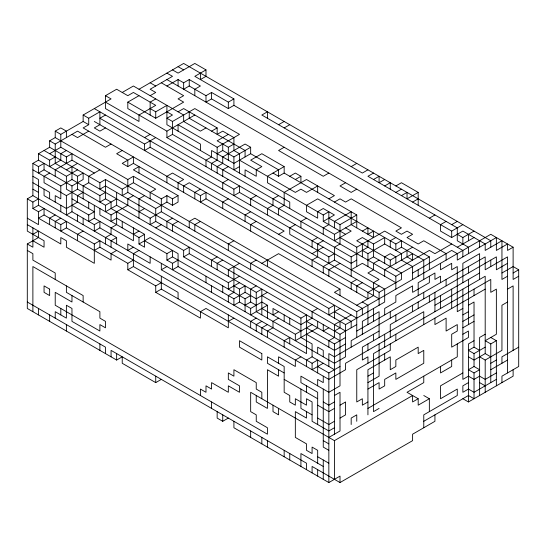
<?xml version="1.0" encoding="UTF-8"?>
<svg xmlns="http://www.w3.org/2000/svg" width="546" height="546" viewBox="0 0 546 546"><rect width="100%" height="100%" fill="white"/><g stroke="black" fill="none" stroke-linecap="round" stroke-linejoin="round"><path stroke-width="0.82" d="M429.354 269.772L429.354 256.879L395.85 276.221L105.48 108.579L105.48 95.68L116.646 89.237L127.812 95.68L133.395 92.458L155.733 105.351L138.984 115.029L138.984 121.471L105.48 102.129M150.15 198.846L150.15 192.404L155.733 189.175L133.395 176.283L127.812 179.504L55.221 137.592L55.221 131.142L60.804 127.921L66.387 131.142L66.387 137.592M105.48 127.921L99.891 131.142L94.308 127.921L99.891 124.7L99.891 111.8L88.725 118.25L88.725 124.7L83.142 121.471L83.142 115.029L111.063 98.908L105.48 95.68M122.229 92.458L133.395 86.009L183.654 115.029L183.654 121.471L200.409 131.142L205.992 127.921M94.308 173.055L71.97 160.162L71.97 153.713L66.387 156.934L49.638 147.263L49.638 140.82L55.221 137.592M55.221 131.142L60.804 134.371L83.142 121.471M138.984 89.237L183.654 63.445L490.779 240.759L490.779 247.208M77.559 169.833L66.387 176.283L38.466 160.162L38.466 153.713L49.638 147.263M49.638 140.82L55.221 144.042L77.559 131.142L105.48 147.263L111.063 144.042M88.725 124.7L83.142 127.921L200.409 195.625L205.992 192.404L205.992 198.846L200.409 202.075L200.409 195.625M105.48 115.029L99.891 118.25L144.567 144.042L155.733 137.592M194.82 115.029L166.905 131.142L127.812 108.579L127.812 102.129L138.984 95.68M150.15 256.879L150.15 263.329L32.883 195.625L32.883 163.384L38.466 160.162M49.638 153.713L60.804 147.263L356.763 318.134M88.725 131.142L77.559 137.592L71.97 134.371M150.15 95.68L155.733 92.458L150.15 89.237L172.488 76.338L166.905 73.116M166.905 86.009L178.071 79.559L183.654 82.787L189.237 79.559L200.409 86.009L194.82 89.237L194.82 95.68M32.883 163.384L38.466 166.612L44.055 163.384L44.055 169.833L71.97 185.954L83.142 179.504L83.142 173.055L77.559 176.283L55.221 163.384L55.221 144.042M38.466 153.713L49.638 160.162L55.221 156.934M66.387 150.491L60.804 153.713L60.804 160.162L49.638 166.612L49.638 160.162M155.733 98.908L150.15 102.129L150.15 115.029M200.409 73.116L200.409 79.559L205.992 76.338L205.992 69.888L194.82 76.338L233.913 98.908L233.913 105.351L228.33 108.579L211.575 98.908L205.992 102.129L205.992 95.68L211.575 92.458L228.33 102.129L233.913 98.908M44.055 169.833L38.466 173.055L38.466 166.612M205.992 95.68L189.237 86.009L183.654 89.237L183.654 82.787M49.638 173.055L44.055 176.283L44.055 182.726L66.387 195.625L77.559 189.175L105.48 205.296L116.646 198.846M71.97 160.162L55.221 169.833L55.221 176.283M150.15 108.579L155.733 111.8L166.905 105.351L166.905 124.7L200.409 144.042L200.409 150.491M66.387 169.833L77.559 163.384M127.812 102.129L155.733 118.25L183.654 102.129L178.071 98.908L183.654 95.68L161.316 82.787M32.883 240.759L44.055 247.208L44.055 240.759L27.3 231.088L27.3 198.846L32.883 195.625M178.071 111.8L183.654 108.579L217.158 127.921L217.158 134.371L222.741 131.142L233.913 137.592L233.913 150.491L239.496 153.713L239.496 173.055M27.3 198.846L32.883 202.075L38.466 198.846M32.883 169.833L60.804 185.954L71.97 179.504L99.891 195.625L105.48 192.404M122.229 150.491L116.646 153.713L127.812 160.162L127.812 166.612L133.395 163.384L133.395 156.934L122.229 163.384L127.812 166.612M144.567 137.592L150.15 134.371M166.905 111.8L172.488 115.029L166.905 118.25L172.488 121.471L194.82 108.579L239.496 134.371L217.158 147.263L178.071 124.7L178.071 131.142M32.883 202.075L32.883 208.517L38.466 205.296L312.087 363.267L317.67 360.046L317.67 372.945M99.891 169.833L88.725 176.283L88.725 182.726L83.142 185.954L83.142 198.846M32.883 208.517L38.466 211.746L44.055 208.517L44.055 214.967L38.466 218.195L111.063 260.101L111.063 253.658L116.646 250.43M356.763 260.101L351.18 263.329L150.15 147.263L144.567 150.491L144.567 144.042M166.905 131.142L166.905 137.592L172.488 134.371L289.755 202.075L289.755 208.517M83.142 192.404L77.559 195.625L77.559 202.075L66.387 208.517L44.055 195.625L44.055 189.175M44.055 150.491L99.891 182.726L105.48 179.504L122.229 189.175L133.395 182.726L161.316 198.846L166.905 195.625L172.488 198.846L178.071 195.625L178.071 202.075L172.488 205.296L166.905 202.075L155.733 208.517L127.812 192.404L122.229 195.625L122.229 189.175M55.221 214.967L49.638 218.195L49.638 224.638M32.883 234.316L38.466 231.088L38.466 237.537L27.3 243.987L27.3 308.463L116.646 360.046L122.229 356.825L122.229 363.274L155.733 382.616L161.316 379.388M60.804 218.195L55.221 221.417L55.221 227.866M116.646 243.987L116.646 237.537L99.891 227.866L99.891 221.417L94.308 224.638L71.97 211.746L66.387 214.967L66.387 195.625M211.575 131.142L217.158 127.921M60.804 224.638L66.387 221.417L66.387 227.866L60.804 231.088L60.804 224.638L44.055 214.967M183.654 250.43L183.654 256.879L189.237 253.658L189.237 247.208L183.654 250.43L111.063 208.517L111.063 202.075L105.48 198.846L99.891 202.075L99.891 195.625M71.97 205.296L88.725 214.967L94.308 211.746L71.97 198.846M228.33 134.371L217.158 140.813L228.33 147.263L233.913 144.042M133.395 227.866L133.395 240.759L94.308 218.195L88.725 221.417L88.725 214.967M356.763 324.583L340.008 334.254L116.646 205.296L105.48 211.746L105.48 205.296M133.395 195.625L127.812 198.846L127.812 205.296L111.063 214.967L66.387 189.175L66.387 176.283M217.158 153.713L222.741 150.491L233.913 156.934L250.662 147.263L250.662 153.713L233.913 163.384L211.575 150.491L211.575 156.934L205.992 160.162L205.992 166.612M83.142 231.088L77.559 234.309L77.559 240.759M144.567 195.625L138.984 198.846L138.984 218.195M99.891 227.866L94.308 231.088L94.308 224.638M278.583 124.7L284.166 121.471M138.984 211.746L144.567 208.517M284.166 127.921L289.755 124.7M66.387 227.866L94.308 243.987L99.891 240.759L99.891 247.208L94.308 250.43M228.33 166.612L222.741 169.833L222.741 176.283M116.646 237.537L111.063 240.759L111.063 247.208M88.725 182.726L150.15 218.195L161.316 211.746L328.842 308.463L334.425 305.241L334.425 318.134M200.409 189.175L194.82 192.404L194.82 198.846M239.496 166.612L233.913 169.833L233.913 156.934M133.395 234.309L138.984 231.088M345.591 331.033L155.733 221.417L150.15 224.638L150.15 218.195M228.33 179.504L222.741 182.726L222.741 189.175M284.166 147.263L278.583 150.491L323.259 176.283L328.842 173.055M138.984 237.537L144.567 234.309L144.567 247.208L138.984 243.987L138.984 237.537L99.891 214.967L99.891 208.517M155.733 227.866L161.316 224.638M172.488 218.195L166.905 221.417L166.905 227.866M133.395 247.208L127.812 250.43L127.812 243.987L334.425 363.267L345.591 356.825L345.591 324.583L384.684 302.013L384.684 289.121L334.425 260.101L323.259 266.55L323.259 273M138.984 243.987L150.15 237.537L178.071 253.658L178.071 266.55L172.488 269.779L172.488 263.329L166.905 260.101L166.905 253.658L144.567 240.759M178.071 221.417L172.488 224.638L172.488 231.088M233.913 189.175L239.496 185.954L239.496 192.404L233.913 195.625L233.913 189.175L94.308 108.579M138.984 250.43L133.395 253.658L133.395 266.55L178.071 292.342L178.071 298.792M228.33 198.846L222.741 202.075L222.741 208.517M356.763 227.866L356.763 214.967L284.166 173.055L284.166 166.605L267.417 176.283L267.417 182.726L323.259 214.967L328.842 211.746L328.842 224.638L323.259 227.866L323.259 234.309M99.891 247.208L127.812 263.329L133.395 260.101M200.409 221.417L194.82 224.638L194.82 231.088M273 173.055L278.583 176.283L284.166 173.055M127.812 263.329L127.812 269.779L133.395 266.55M256.245 195.625L250.662 198.846L250.662 205.296M289.755 176.283L295.338 173.055L300.921 176.283L300.921 182.726M166.905 253.658L172.488 250.43L172.488 256.879L245.079 298.792L250.662 295.57M295.338 179.504L300.921 176.283M166.905 260.101L172.488 256.879M250.662 211.746L245.079 214.967L245.079 221.417M278.583 195.625L273 198.846L273 205.296L267.417 208.517L267.417 214.967M161.316 263.329L161.316 269.779L166.905 266.55M172.488 263.329L178.071 260.101M256.245 221.417L250.662 224.638L250.662 231.088M351.18 166.612L356.763 163.384M127.812 269.779L155.733 285.892L161.316 282.671M233.913 240.759L228.33 243.98L228.33 250.43M155.733 285.892L155.733 292.342L161.316 289.121L228.33 327.805L228.33 314.912M217.158 256.879L211.575 260.101L211.575 266.55M345.591 182.726L340.008 185.954L351.18 192.404L356.763 189.175M367.929 169.833L362.346 173.055L261.834 115.029L267.417 111.8L267.417 118.25M222.741 260.101L217.158 263.329L217.158 269.779M328.842 198.846L334.425 195.625L306.504 179.504L284.166 192.397L284.166 205.296L278.583 208.517L278.583 214.967M373.512 173.055L367.929 176.283L457.275 227.866L457.275 240.759L468.441 247.208L468.441 253.658M278.583 234.309L284.166 231.088L94.308 121.471M295.338 224.638L289.755 227.866L289.755 234.309L328.842 256.879L334.425 253.658M306.504 218.188L300.921 221.417L300.921 227.866M334.425 202.075L340.008 198.846L345.591 202.075L351.18 198.846L401.433 227.866L395.85 231.088L401.433 234.309L407.016 231.088L412.605 234.309L407.016 237.537L418.188 243.98L423.771 240.759L446.109 253.658L446.109 260.101M373.512 179.504L379.095 176.283L379.095 182.726L384.684 179.504M239.496 263.329L228.33 269.779L228.33 276.221M256.245 260.101L250.662 263.329L250.662 269.772M323.259 214.967L323.259 221.417L334.425 214.967L323.259 208.517L317.67 211.746L317.67 218.188L306.504 211.746L306.504 205.296L317.67 198.846L395.85 243.98L401.433 240.759L401.433 247.208L423.771 260.101L423.771 279.45M384.684 185.954L390.267 182.726L390.267 189.175M183.654 256.879L228.33 282.671L239.496 276.221M261.834 263.329L278.583 253.658L340.008 289.121L340.008 295.563M395.85 185.954L401.433 182.726L418.188 192.404L418.188 205.296M239.496 282.671L228.33 289.121L228.33 282.671M317.67 237.537L312.087 240.759L312.087 247.208M328.842 218.188L340.008 224.638L356.763 214.967M395.85 192.404L401.433 189.175M233.913 285.892L239.496 289.121L245.079 285.892L245.079 292.342L233.913 298.792L178.071 266.55M323.259 240.759L317.67 243.98L317.67 256.879L312.087 260.101L312.087 266.55M166.905 137.592L334.425 234.309L356.763 221.417M401.433 195.625L407.016 192.404L407.016 198.846L418.188 192.404M256.245 285.892L250.662 289.121L250.662 302.013L245.079 305.241M312.087 253.658L323.259 247.208M267.417 318.134L267.417 305.241L261.834 302.013L250.662 308.463L239.496 302.013L233.913 305.241L233.913 298.792M189.237 253.658L256.245 292.342L261.834 289.121L261.834 314.912M362.346 231.088L367.929 227.866L367.929 234.309L373.512 231.088L373.512 237.537L351.18 224.638L351.18 211.746L334.425 221.417L334.425 227.866M412.605 202.075L418.188 198.846M267.417 292.342L256.245 298.792L245.079 292.342M228.33 321.362L233.913 318.134M340.008 237.537L356.763 247.208L384.684 231.088L429.354 256.879M267.417 305.241L250.662 314.912L250.662 308.463M340.008 263.329L328.842 269.772L328.842 276.221M239.496 192.404L351.18 256.879L367.929 247.208L367.929 240.759M412.605 247.208L390.267 260.101L356.763 240.759L362.346 237.537L373.512 243.98L384.684 237.537L384.684 243.98L401.433 253.658L401.433 260.101L412.605 266.55L412.605 279.45M256.245 318.134L250.662 321.362L250.662 327.805M362.346 250.43L367.929 253.658L384.684 243.98M395.85 237.537L390.267 240.759L390.267 247.208M429.354 218.195L434.937 214.967M261.834 321.362L256.245 324.583L256.245 331.033M278.583 311.684L273 314.912L273 308.463L300.921 324.583L312.087 318.134L312.087 311.684L317.67 308.463M351.18 269.772L362.346 263.329L395.85 282.671M367.929 260.101L373.512 256.879L401.433 273L401.433 279.45L379.095 292.342L189.237 182.726L183.654 185.954L183.654 192.404M267.417 324.583L261.834 327.805L261.834 334.254M278.583 318.134L273 321.355L273 327.805L267.417 331.033L267.417 337.476M379.095 260.101L373.512 263.329L373.512 269.772L367.929 273L379.095 279.45L373.512 282.671L373.512 295.563L356.763 305.241M401.433 247.208L395.85 250.43L395.85 243.98M446.109 221.417L440.52 224.638L440.52 231.088L451.692 237.537L462.858 231.088L485.196 243.98L485.196 250.43L501.945 240.759L501.945 279.45L507.534 276.221M340.008 289.121L334.425 292.342L362.346 308.463L362.346 314.912M356.763 279.45L351.18 282.671L351.18 289.121M451.692 224.638L457.275 221.417M261.834 295.563L300.921 318.134L306.504 314.912L306.504 353.596L161.316 269.779M362.346 282.671L356.763 285.892L356.763 292.342M233.913 105.351L451.692 231.088L462.858 224.638M395.85 269.772L429.354 250.43L434.937 253.658L451.692 243.98M256.245 292.342L256.245 311.684L295.338 334.254L312.087 324.583M340.008 308.463L328.842 314.912L328.842 308.463M379.095 285.892L367.929 292.342L367.929 298.792L133.395 163.384M457.275 234.309L462.858 237.537L474.03 231.088M412.605 273L451.692 250.43L457.275 253.658L457.275 260.101L496.362 237.537L496.362 250.43L507.534 243.987L507.534 250.43L513.117 247.208L513.117 279.45L518.7 276.221M457.275 247.208L474.03 237.537M328.842 327.805L323.259 331.033L323.259 324.583M351.18 314.912L334.425 324.583L334.425 337.476L328.842 340.704L328.842 347.147M189.237 227.866L189.237 221.417L194.82 218.195L356.763 311.684L490.779 234.309L513.117 247.208M334.425 331.033L340.008 327.805L340.008 321.355M300.921 356.825L295.338 360.046L295.338 366.496L278.583 356.825L278.583 363.267M334.425 369.717L312.087 356.825L306.504 360.046L306.504 366.496M306.504 327.805L334.425 343.925L345.591 337.476M356.763 331.033L485.196 256.879L485.196 269.779L507.534 256.879L507.534 372.945M345.591 343.925L334.425 350.375L306.504 334.254M217.158 411.629L217.158 418.079L222.741 421.3L228.33 418.079M323.259 363.267L312.087 369.717L312.087 363.267M379.095 331.033L334.425 356.825L328.842 353.596L328.842 366.496M479.613 273L390.267 324.583L390.267 337.476M434.937 305.241L485.196 276.221L485.196 353.596L490.779 356.825M507.534 263.329L496.362 269.779L496.362 256.879L351.18 340.704L351.18 347.147M317.67 366.496L328.842 372.938L340.008 366.496M501.945 273L513.117 266.55L518.7 269.779L518.7 366.496L501.945 376.167L501.945 382.616M485.196 289.121L373.512 353.596L373.512 411.629L379.095 408.408M513.117 273L518.7 269.779M462.858 308.463L457.275 311.684L457.275 266.55L451.692 269.772L451.692 263.329L440.52 269.772L440.52 263.329M468.441 305.241L474.03 302.013L474.03 347.154L468.441 350.375L474.03 353.596L485.196 347.154M462.858 314.912L468.441 311.684M507.534 289.121L513.117 285.892L513.117 350.375M334.425 395.509L340.008 392.287L340.008 430.971L328.842 437.421M367.929 376.167L373.512 372.945M462.858 321.362L474.03 314.912M334.425 401.958L328.842 405.18L323.259 401.958M367.929 382.616L379.095 376.167L379.095 343.925M462.858 327.805L474.03 321.362M507.534 302.013L501.945 305.241L501.945 350.375L485.196 360.046L479.613 356.825M334.425 408.408L328.842 411.629L317.67 405.18M340.008 405.18L345.591 401.958L345.591 414.851L340.008 418.079M367.929 389.059L379.095 382.616L379.095 389.059L384.684 385.838L384.684 379.388L395.85 372.945L395.85 379.388L423.771 363.267L423.771 350.375L418.188 353.596L418.188 347.154L395.85 360.046L395.85 366.496L390.267 369.717L390.267 356.825L367.929 369.717L367.929 414.851M462.858 334.254L468.441 331.033L468.441 337.476L451.692 347.154L451.692 334.254L457.275 331.033L457.275 324.583L446.109 331.033L446.109 318.134L434.937 324.583L434.937 318.134M334.425 421.3L328.842 424.529L317.67 418.079M367.929 401.958L362.346 405.18L362.346 398.737L356.763 401.958L356.763 369.717L390.267 350.375L390.267 343.925M474.03 340.704L468.441 343.925L468.441 401.958L462.858 398.737M485.196 334.254L479.613 337.476L479.613 395.509M334.425 427.75L328.842 430.971L312.087 421.3L312.087 401.958L306.504 398.737L306.504 405.18L295.338 398.737L295.338 405.18L289.755 401.958L289.755 395.509L284.166 392.287L284.166 366.496L267.417 356.825L267.417 363.267L284.166 372.945M367.929 408.408L457.275 356.825L457.275 343.925M155.733 292.342L200.409 318.134L200.409 311.684L205.992 308.463L328.842 379.388L345.591 369.717L345.591 363.267L490.779 279.45L490.779 292.342L496.362 289.121L496.362 334.254L485.196 340.704L490.779 343.925L496.362 340.704L496.362 385.838M55.221 318.134L55.221 311.691L66.387 318.134L66.387 305.241L71.97 308.463L71.97 321.362L267.417 434.2L267.417 427.75L256.245 421.3L256.245 414.858L250.662 411.629L250.662 392.287L334.425 440.642L412.605 395.509L412.605 401.958L418.188 398.737L418.188 405.18L429.354 398.737L429.354 411.629M485.196 353.596L474.03 360.046L468.441 356.825M462.858 372.945L440.52 385.838L440.52 398.737L457.275 389.066L457.275 395.509L423.771 414.858L423.771 427.75M474.03 366.496L468.441 369.717L474.03 372.945L479.613 369.717L474.03 366.496L474.03 353.596M490.779 363.274L496.362 360.046M518.7 347.154L501.945 356.825L501.945 363.274M468.441 382.616L462.858 385.838L462.858 392.287L468.441 389.066L474.03 392.287L496.362 379.388M490.779 369.717L507.534 360.046M496.362 372.945L485.196 379.388L479.613 376.167L474.03 379.388L468.441 376.167L462.858 379.388L462.858 289.121M423.771 421.3L468.441 395.509L474.03 398.737L474.03 372.945M233.913 421.3L233.913 427.75L328.842 482.555L340.008 476.112L340.008 482.555L412.605 440.649L412.605 434.2L434.937 421.3L434.937 414.858M468.441 401.958L513.117 376.167L513.117 369.717M205.992 69.888L194.82 63.445L178.071 73.116L172.488 69.888M178.071 66.667L183.654 69.888M166.905 79.559L462.858 250.43L462.858 256.879M150.15 82.787L155.733 86.009M250.662 147.263L245.079 144.042L222.741 156.934L222.741 163.384L217.158 166.612L217.158 173.055M284.166 166.605L261.834 153.713L250.662 160.162L261.834 166.605L256.245 169.833L256.245 176.283L245.079 169.833L245.079 176.283M250.662 153.713L278.583 169.833L278.583 176.283M239.496 160.162L295.338 192.397L300.921 189.175L306.504 192.397L317.67 185.954L317.67 192.397M345.591 227.866L351.18 231.088L334.425 240.759L334.425 234.309M323.259 221.417L345.591 234.309M490.779 337.483L496.362 340.704M83.142 115.029L88.725 118.25M474.03 347.154L479.613 350.375M205.992 198.846L379.095 298.792M178.071 195.625L133.395 169.833L138.984 166.612L138.984 173.055M362.346 302.013L367.929 305.241L367.929 324.583M479.613 382.616L485.196 385.838M334.425 311.684L351.18 321.355L351.18 327.805M345.591 324.583L105.48 185.954L99.891 189.175L99.891 182.726M306.504 321.355L340.008 340.704M144.567 234.309L116.646 218.195L111.063 221.417L111.063 214.967M423.771 395.509L429.354 398.737M32.883 176.283L38.466 179.504L38.466 205.296M250.662 302.013L256.245 305.241M261.834 308.463L300.921 331.033M418.188 398.737L407.016 392.287L423.771 382.616L423.771 376.167M32.883 182.726L49.638 192.404L49.638 198.846M32.883 189.175L38.466 192.404M27.3 218.195L38.466 224.638L38.466 211.746M27.3 224.638L60.804 243.987L60.804 237.537L66.387 240.759L66.387 247.208L94.308 263.329L94.308 243.987M284.166 379.388L317.67 398.737M27.3 243.987L32.883 247.208L32.883 227.866M27.3 250.43L32.883 253.658L32.883 260.108L55.221 273L55.221 279.45M312.087 414.851L300.921 408.408L300.921 389.059M323.259 440.642L328.842 443.871M328.842 450.32L323.259 447.092L323.259 389.059M317.67 456.763L328.842 463.213M323.259 466.441L300.921 453.542L300.921 466.441M27.3 302.02L105.48 347.154L105.48 353.596M340.008 482.555L312.087 466.441L312.087 472.884M490.779 260.101L490.779 266.55M490.779 343.925L490.779 382.616M485.196 360.046L485.196 392.287M479.613 240.759L479.613 247.208M479.613 279.45L479.613 253.658L462.858 263.329L462.858 282.671M474.03 289.121L474.03 295.57M468.441 234.309L468.441 240.759M468.441 266.55L468.441 273M468.441 279.45L468.441 324.583M462.858 237.537L462.858 243.98M451.692 231.088L451.692 237.537M451.692 289.121L451.692 308.463M451.692 360.046L451.692 366.496L440.52 372.945L440.52 366.496M446.109 279.45L446.109 285.892M440.52 282.671L440.52 276.221L434.937 279.45L434.937 273L418.188 282.671L418.188 295.563M440.52 295.57L440.52 308.463M434.937 292.342L434.937 311.684M429.354 276.221L429.354 282.671L412.605 292.342L412.605 285.892L395.85 295.563L395.85 302.013L384.684 308.463L384.684 314.912M429.354 295.57L429.354 302.013M423.771 292.342L423.771 298.792M423.771 324.583L423.771 311.684L362.346 347.147L362.346 360.046L367.929 356.825L367.929 363.267M418.188 269.772L418.188 276.221M418.188 302.013L418.188 308.463M412.605 305.241L412.605 311.684M407.016 250.43L407.016 256.879L412.605 260.101L412.605 253.658L384.684 269.772L384.684 276.221M395.85 263.329L395.85 256.879L390.267 253.658L384.684 256.879L384.684 263.329M395.85 276.221L395.85 289.121M395.85 314.912L395.85 321.355M395.85 334.254L395.85 340.704M390.267 260.101L390.267 266.55M390.267 311.684L390.267 318.134M384.684 334.254L384.684 347.154M384.684 353.596L384.684 360.046M379.095 292.342L379.095 305.241M379.095 337.476L379.095 311.684L362.346 321.355L362.346 334.254M373.512 243.98L373.512 256.879M373.512 308.463L373.512 321.355M373.512 334.254L373.512 340.704M367.929 253.658L367.929 266.55M367.929 343.925L367.929 350.375M362.346 243.98L362.346 256.879M356.763 247.208L356.763 266.55M356.763 311.684L356.763 337.476M356.763 421.3L356.763 414.851L351.18 418.079L351.18 424.529M351.18 256.879L351.18 276.221M340.008 224.638L340.008 243.98L334.425 247.208L334.425 260.101M340.008 334.254L340.008 385.838L328.842 392.287L300.921 376.167L300.921 382.616L317.67 392.287L317.67 424.529M334.425 343.925L334.425 434.2M334.425 440.642L334.425 479.333M328.842 256.879L328.842 263.329M328.842 372.938L328.842 482.555M323.259 356.825L323.259 350.375L317.67 347.147L317.67 353.596M323.259 376.167L323.259 382.616L317.67 379.388L317.67 385.838M323.259 459.991L323.259 479.333M317.67 321.355L317.67 327.805L295.338 340.704L295.338 334.254M317.67 463.213L317.67 450.32L312.087 447.092L312.087 453.542L306.504 450.32L306.504 443.871L295.338 437.421L295.338 411.629L306.504 418.079L306.504 411.629M317.67 469.662L317.67 476.112M312.087 356.825L312.087 343.925L300.921 337.476L300.921 318.134M306.504 385.838L306.504 392.287M306.504 469.662L306.504 463.213L111.063 350.375L111.063 356.825M289.755 318.134L289.755 324.583M289.755 343.925L289.755 337.476L284.166 340.704L284.166 347.154M289.755 453.542L289.755 459.991M284.166 314.912L284.166 321.355M284.166 450.32L284.166 456.763M278.583 369.717L278.583 376.167L267.417 369.717L267.417 408.408L256.245 401.958L256.245 395.509M278.583 408.408L278.583 414.851L273 411.629L273 405.18M267.417 260.101L267.417 266.55M267.417 440.649L267.417 447.092M261.834 398.737L261.834 392.287L256.245 389.059L256.245 382.616L233.913 369.717L233.913 376.167L228.33 372.945L228.33 379.388L239.496 385.838L239.496 392.287L228.33 385.838L228.33 392.287L211.575 382.616L211.575 389.066L205.992 385.838L205.992 392.287L200.409 389.066L200.409 395.509M261.834 437.421L261.834 443.871M250.662 430.971L250.662 437.421M245.079 156.934L245.079 150.491L189.237 118.25L189.237 111.8M245.079 298.792L245.079 311.684M239.496 289.121L239.496 302.013M233.913 266.55L233.913 292.342L228.33 295.57L228.33 302.013M228.33 102.129L228.33 108.579M228.33 147.263L228.33 160.162M222.741 144.042L222.741 150.491M222.741 285.892L222.741 292.342M222.741 414.858L222.741 421.3M217.158 147.263L217.158 160.162L211.575 163.384L211.575 169.833M211.575 92.458L211.575 98.908M211.575 285.892L211.575 292.342M211.575 401.958L211.575 408.408M205.992 276.221L205.992 282.671M189.237 79.559L189.237 86.009M178.071 79.559L178.071 86.009M178.071 189.175L178.071 182.726L183.654 179.504L172.488 173.055L166.905 176.283L166.905 182.726M172.488 121.471L172.488 134.371M172.488 198.846L172.488 205.296M166.905 195.625L166.905 202.075M161.316 198.846L161.316 211.746M161.316 276.221L161.316 289.121M155.733 111.8L155.733 118.25M155.733 208.517L155.733 221.417M155.733 376.167L155.733 382.616M150.15 140.82L150.15 147.263M133.395 176.283L133.395 182.726M127.812 179.504L127.812 192.404M122.229 221.417L122.229 227.866M116.646 192.404L116.646 205.296M116.646 211.746L116.646 224.638L111.063 227.866L111.063 234.309L105.48 237.537L105.48 243.987M116.646 353.596L116.646 360.046M105.48 179.504L105.48 198.846M99.891 343.925L99.891 350.375M94.308 205.296L94.308 218.195M88.725 202.075L88.725 208.517M83.142 218.195L83.142 224.638M83.142 302.013L83.142 295.57L32.883 266.55L32.883 311.691M77.559 176.283L77.559 189.175M77.559 214.967L77.559 221.417M71.97 166.612L71.97 179.504M71.97 185.954L71.97 211.746M71.97 295.57L71.97 302.013L55.221 292.342L55.221 305.241L99.891 331.033L99.891 324.583L105.48 327.805L105.48 321.362L99.891 318.134L99.891 311.691L66.387 292.342L66.387 285.899M66.387 156.934L66.387 163.384M66.387 324.583L66.387 331.033M60.804 134.371L60.804 147.263M60.804 185.954L60.804 198.846L55.221 195.625L55.221 202.075M60.804 205.296L60.804 211.746M60.804 308.463L60.804 314.912M49.638 314.912L49.638 321.362M38.466 308.463L38.466 314.912M261.834 353.596L239.496 340.704L239.496 347.154L261.834 360.046L261.834 353.596M49.638 289.121L44.055 285.899L44.055 292.342L49.638 295.57L49.638 289.121"/></g></svg>
